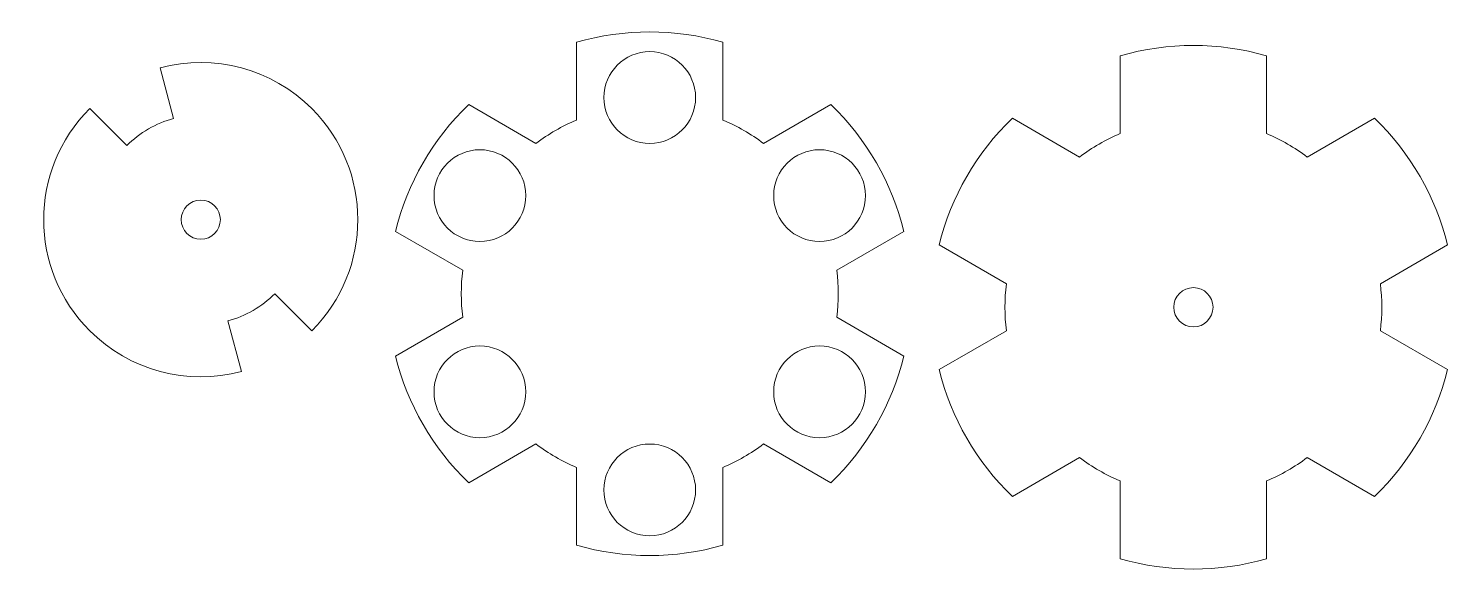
# Model space of a CAD drawing. Header units: inches. Extents: x 0.14 to 6.91, y -2.7 to -0.1.
import ezdxf

# ---------------------------------------------------------------- set-up
doc = ezdxf.new("R2010")
doc.units = ezdxf.units.IN
doc.header["$MEASUREMENT"] = 0
doc.layers.add('Layer 1', color=7, linetype='Continuous')

# ---------------------------------------------------------------- blocks, each defined once
blk = doc.blocks.new('block 3')
at = {"layer": 'Layer 1', "color": 7, "lineweight": 15, "true_color": 0xffffff}
blk.add_open_spline([(1.0539, -1.0101), (1.0539, -0.9583), (1.0119, -0.9164), (0.9601, -0.9164), (0.9084, -0.9164), (0.8664, -0.9583), (0.8664, -1.0101), (0.8664, -1.0619), (0.9084, -1.1039), (0.9601, -1.1039), (1.0119, -1.1039), (1.0539, -1.0619), (1.0539, -1.0101), (1.0539, -1.0101), (1.0539, -1.0101), (1.0539, -1.0101)], degree=3, knots=[0, 0, 0, 0, 1, 1, 1, 2, 2, 2, 3, 3, 3, 4, 4, 4, 5, 5, 5, 5], dxfattribs=at)
blk = doc.blocks.new('block 4')
at = {"layer": 'Layer 1', "color": 7, "lineweight": 15, "true_color": 0xffffff}
blk.add_open_spline([(1.0896, -1.4931), (1.1743, -1.4704), (1.2516, -1.4257), (1.3137, -1.3637)], degree=3, dxfattribs=at)
blk = doc.blocks.new('block 5')
at = {"layer": 'Layer 1', "color": 7, "lineweight": 15, "true_color": 0xffffff}
blk.add_lwpolyline([(1.1543, -1.7346), (1.0896, -1.4931)], dxfattribs=at)
blk = doc.blocks.new('block 6')
at = {"layer": 'Layer 1', "color": 7, "lineweight": 15, "true_color": 0xffffff}
blk.add_lwpolyline([(0.4298, -0.4798), (0.6066, -0.6566)], dxfattribs=at)
blk = doc.blocks.new('block 7')
at = {"layer": 'Layer 1', "color": 7, "lineweight": 15, "true_color": 0xffffff}
blk.add_open_spline([(0.8307, -0.5271), (0.746, -0.5499), (0.6687, -0.5945), (0.6066, -0.6566)], degree=3, dxfattribs=at)
blk = doc.blocks.new('block 8')
at = {"layer": 'Layer 1', "color": 7, "lineweight": 15, "true_color": 0xffffff}
blk.add_lwpolyline([(0.766, -0.2857), (0.8307, -0.5271)], dxfattribs=at)
blk = doc.blocks.new('block 9')
at = {"layer": 'Layer 1', "color": 7, "lineweight": 15, "true_color": 0xffffff}
blk.add_lwpolyline([(1.4905, -1.5404), (1.3137, -1.3637)], dxfattribs=at)
blk = doc.blocks.new('block 10')
at = {"layer": 'Layer 1', "color": 7, "lineweight": 15, "true_color": 0xffffff}
blk.add_open_spline([(1.4905, -1.5404), (1.7834, -1.2476), (1.7834, -0.7727), (1.4905, -0.4798), (1.301, -0.2903), (1.0248, -0.2163), (0.766, -0.2857)], degree=3, knots=[0, 0, 0, 0, 1, 1, 1, 2, 2, 2, 2], dxfattribs=at)
blk = doc.blocks.new('block 11')
at = {"layer": 'Layer 1', "color": 7, "lineweight": 15, "true_color": 0xffffff}
blk.add_open_spline([(0.4298, -0.4798), (0.1369, -0.7727), (0.1369, -1.2476), (0.4298, -1.5404), (0.6193, -1.7299), (0.8954, -1.8039), (1.1543, -1.7346)], degree=3, knots=[0, 0, 0, 0, 1, 1, 1, 2, 2, 2, 2], dxfattribs=at)
blk = doc.blocks.new('block 2')
at = {"layer": 'Layer 1'}
for name in ['block 10', 'block 8', 'block 11', 'block 6', 'block 7', 'block 3', 'block 4', 'block 9', 'block 5']:
    blk.add_blockref(name, (0, 0), dxfattribs=at)
blk = doc.blocks.new('block 13')
at = {"layer": 'Layer 1', "color": 7, "lineweight": 15, "true_color": 0xffffff}
blk.add_open_spline([(2.5121, -0.8954), (2.5121, -0.7744), (2.4141, -0.6764), (2.2931, -0.6764), (2.1722, -0.6764), (2.0741, -0.7744), (2.0741, -0.8954), (2.0741, -1.0163), (2.1722, -1.1144), (2.2931, -1.1144), (2.4141, -1.1144), (2.5121, -1.0163), (2.5121, -0.8954), (2.5121, -0.8954), (2.5121, -0.8954), (2.5121, -0.8954)], degree=3, knots=[0, 0, 0, 0, 1, 1, 1, 2, 2, 2, 3, 3, 3, 4, 4, 4, 5, 5, 5, 5], dxfattribs=at)
blk = doc.blocks.new('block 14')
at = {"layer": 'Layer 1', "color": 7, "lineweight": 15, "true_color": 0xffffff}
blk.add_open_spline([(3.3232, -2.3003), (3.3232, -2.1793), (3.2252, -2.0813), (3.1042, -2.0813), (2.9833, -2.0813), (2.8852, -2.1793), (2.8852, -2.3003), (2.8852, -2.4212), (2.9833, -2.5193), (3.1042, -2.5193), (3.2252, -2.5193), (3.3232, -2.4212), (3.3232, -2.3003), (3.3232, -2.3003), (3.3232, -2.3003), (3.3232, -2.3003)], degree=3, knots=[0, 0, 0, 0, 1, 1, 1, 2, 2, 2, 3, 3, 3, 4, 4, 4, 5, 5, 5, 5], dxfattribs=at)
blk = doc.blocks.new('block 15')
at = {"layer": 'Layer 1', "color": 7, "lineweight": 15, "true_color": 0xffffff}
blk.add_open_spline([(4.1344, -0.8954), (4.1344, -0.7744), (4.0363, -0.6764), (3.9153, -0.6764), (3.7944, -0.6764), (3.6964, -0.7744), (3.6964, -0.8954), (3.6964, -1.0163), (3.7944, -1.1144), (3.9153, -1.1144), (4.0363, -1.1144), (4.1344, -1.0163), (4.1344, -0.8954), (4.1344, -0.8954), (4.1344, -0.8954), (4.1344, -0.8954)], degree=3, knots=[0, 0, 0, 0, 1, 1, 1, 2, 2, 2, 3, 3, 3, 4, 4, 4, 5, 5, 5, 5], dxfattribs=at)
blk = doc.blocks.new('block 16')
at = {"layer": 'Layer 1', "color": 7, "lineweight": 15, "true_color": 0xffffff}
blk.add_open_spline([(3.3232, -0.4271), (3.3232, -0.3061), (3.2252, -0.2081), (3.1042, -0.2081), (2.9833, -0.2081), (2.8852, -0.3061), (2.8852, -0.4271), (2.8852, -0.548), (2.9833, -0.6461), (3.1042, -0.6461), (3.2252, -0.6461), (3.3232, -0.548), (3.3232, -0.4271), (3.3232, -0.4271), (3.3232, -0.4271), (3.3232, -0.4271)], degree=3, knots=[0, 0, 0, 0, 1, 1, 1, 2, 2, 2, 3, 3, 3, 4, 4, 4, 5, 5, 5, 5], dxfattribs=at)
blk = doc.blocks.new('block 17')
at = {"layer": 'Layer 1', "color": 7, "lineweight": 15, "true_color": 0xffffff}
blk.add_open_spline([(4.1344, -1.832), (4.1344, -1.711), (4.0363, -1.613), (3.9153, -1.613), (3.7944, -1.613), (3.6964, -1.711), (3.6964, -1.832), (3.6964, -1.9529), (3.7944, -2.051), (3.9153, -2.051), (4.0363, -2.051), (4.1344, -1.9529), (4.1344, -1.832), (4.1344, -1.832), (4.1344, -1.832), (4.1344, -1.832)], degree=3, knots=[0, 0, 0, 0, 1, 1, 1, 2, 2, 2, 3, 3, 3, 4, 4, 4, 5, 5, 5, 5], dxfattribs=at)
blk = doc.blocks.new('block 18')
at = {"layer": 'Layer 1', "color": 7, "lineweight": 15, "true_color": 0xffffff}
blk.add_open_spline([(2.5121, -1.832), (2.5121, -1.711), (2.4141, -1.613), (2.2931, -1.613), (2.1722, -1.613), (2.0741, -1.711), (2.0741, -1.832), (2.0741, -1.9529), (2.1722, -2.051), (2.2931, -2.051), (2.4141, -2.051), (2.5121, -1.9529), (2.5121, -1.832), (2.5121, -1.832), (2.5121, -1.832), (2.5121, -1.832)], degree=3, knots=[0, 0, 0, 0, 1, 1, 1, 2, 2, 2, 3, 3, 3, 4, 4, 4, 5, 5, 5, 5], dxfattribs=at)
blk = doc.blocks.new('block 19')
at = {"layer": 'Layer 1', "color": 7, "lineweight": 15, "true_color": 0xffffff}
blk.add_lwpolyline([(3.9971, -1.2518), (4.3184, -1.0663)], dxfattribs=at)
blk = doc.blocks.new('block 20')
at = {"layer": 'Layer 1', "color": 7, "lineweight": 15, "true_color": 0xffffff}
blk.add_open_spline([(3.9971, -1.4755), (4.0064, -1.4013), (4.0064, -1.3261), (3.9971, -1.2518)], degree=3, dxfattribs=at)
blk = doc.blocks.new('block 21')
at = {"layer": 'Layer 1', "color": 7, "lineweight": 15, "true_color": 0xffffff}
blk.add_lwpolyline([(4.3184, -1.661), (3.9971, -1.4755)], dxfattribs=at)
blk = doc.blocks.new('block 22')
at = {"layer": 'Layer 1', "color": 7, "lineweight": 15, "true_color": 0xffffff}
blk.add_lwpolyline([(3.6476, -2.081), (3.9688, -2.2665)], dxfattribs=at)
blk = doc.blocks.new('block 23')
at = {"layer": 'Layer 1', "color": 7, "lineweight": 15, "true_color": 0xffffff}
blk.add_open_spline([(3.4538, -2.1929), (3.5228, -2.1638), (3.5879, -2.1262), (3.6476, -2.081)], degree=3, dxfattribs=at)
blk = doc.blocks.new('block 24')
at = {"layer": 'Layer 1', "color": 7, "lineweight": 15, "true_color": 0xffffff}
blk.add_lwpolyline([(3.4538, -2.5638), (3.4538, -2.1929)], dxfattribs=at)
blk = doc.blocks.new('block 25')
at = {"layer": 'Layer 1', "color": 7, "lineweight": 15, "true_color": 0xffffff}
blk.add_lwpolyline([(2.7547, -2.1929), (2.7547, -2.5638)], dxfattribs=at)
blk = doc.blocks.new('block 26')
at = {"layer": 'Layer 1', "color": 7, "lineweight": 15, "true_color": 0xffffff}
blk.add_open_spline([(2.5609, -2.081), (2.6206, -2.1262), (2.6857, -2.1638), (2.7547, -2.1929)], degree=3, dxfattribs=at)
blk = doc.blocks.new('block 27')
at = {"layer": 'Layer 1', "color": 7, "lineweight": 15, "true_color": 0xffffff}
blk.add_lwpolyline([(2.2397, -2.2665), (2.5609, -2.081)], dxfattribs=at)
blk = doc.blocks.new('block 28')
at = {"layer": 'Layer 1', "color": 7, "lineweight": 15, "true_color": 0xffffff}
blk.add_lwpolyline([(2.2113, -1.4755), (1.8901, -1.661)], dxfattribs=at)
blk = doc.blocks.new('block 29')
at = {"layer": 'Layer 1', "color": 7, "lineweight": 15, "true_color": 0xffffff}
blk.add_open_spline([(2.2113, -1.2518), (2.202, -1.3261), (2.202, -1.4013), (2.2113, -1.4755)], degree=3, dxfattribs=at)
blk = doc.blocks.new('block 30')
at = {"layer": 'Layer 1', "color": 7, "lineweight": 15, "true_color": 0xffffff}
blk.add_lwpolyline([(1.8901, -1.0663), (2.2113, -1.2518)], dxfattribs=at)
blk = doc.blocks.new('block 31')
at = {"layer": 'Layer 1', "color": 7, "lineweight": 15, "true_color": 0xffffff}
blk.add_lwpolyline([(2.5609, -0.6463), (2.2397, -0.4609)], dxfattribs=at)
blk = doc.blocks.new('block 32')
at = {"layer": 'Layer 1', "color": 7, "lineweight": 15, "true_color": 0xffffff}
blk.add_open_spline([(2.7547, -0.5345), (2.6857, -0.5636), (2.6206, -0.6011), (2.5609, -0.6463)], degree=3, dxfattribs=at)
blk = doc.blocks.new('block 33')
at = {"layer": 'Layer 1', "color": 7, "lineweight": 15, "true_color": 0xffffff}
blk.add_lwpolyline([(2.7547, -0.1635), (2.7547, -0.5345)], dxfattribs=at)
blk = doc.blocks.new('block 34')
at = {"layer": 'Layer 1', "color": 7, "lineweight": 15, "true_color": 0xffffff}
blk.add_open_spline([(3.4538, -0.1635), (3.2255, -0.097), (2.983, -0.097), (2.7547, -0.1635)], degree=3, dxfattribs=at)
blk = doc.blocks.new('block 35')
at = {"layer": 'Layer 1', "color": 7, "lineweight": 15, "true_color": 0xffffff}
blk.add_lwpolyline([(3.4538, -0.5345), (3.4538, -0.1635)], dxfattribs=at)
blk = doc.blocks.new('block 36')
at = {"layer": 'Layer 1', "color": 7, "lineweight": 15, "true_color": 0xffffff}
blk.add_open_spline([(3.6476, -0.6463), (3.5879, -0.6011), (3.5228, -0.5636), (3.4538, -0.5345)], degree=3, dxfattribs=at)
blk = doc.blocks.new('block 37')
at = {"layer": 'Layer 1', "color": 7, "lineweight": 15, "true_color": 0xffffff}
blk.add_lwpolyline([(3.9688, -0.4609), (3.6476, -0.6463)], dxfattribs=at)
blk = doc.blocks.new('block 38')
at = {"layer": 'Layer 1', "color": 7, "lineweight": 15, "true_color": 0xffffff}
blk.add_open_spline([(2.2397, -0.4609), (2.0679, -0.6253), (1.9467, -0.8354), (1.8901, -1.0663)], degree=3, dxfattribs=at)
blk = doc.blocks.new('block 39')
at = {"layer": 'Layer 1', "color": 7, "lineweight": 15, "true_color": 0xffffff}
blk.add_open_spline([(1.8901, -1.661), (1.9467, -1.892), (2.0679, -2.102), (2.2397, -2.2665)], degree=3, dxfattribs=at)
blk = doc.blocks.new('block 40')
at = {"layer": 'Layer 1', "color": 7, "lineweight": 15, "true_color": 0xffffff}
blk.add_open_spline([(2.7547, -2.5638), (2.983, -2.6303), (3.2255, -2.6303), (3.4538, -2.5638)], degree=3, dxfattribs=at)
blk = doc.blocks.new('block 41')
at = {"layer": 'Layer 1', "color": 7, "lineweight": 15, "true_color": 0xffffff}
blk.add_open_spline([(3.9688, -2.2665), (4.1405, -2.102), (4.2618, -1.892), (4.3184, -1.661)], degree=3, dxfattribs=at)
blk = doc.blocks.new('block 42')
at = {"layer": 'Layer 1', "color": 7, "lineweight": 15, "true_color": 0xffffff}
blk.add_open_spline([(4.3184, -1.0663), (4.2618, -0.8354), (4.1405, -0.6253), (3.9688, -0.4609)], degree=3, dxfattribs=at)
blk = doc.blocks.new('block 12')
at = {"layer": 'Layer 1'}
for name in ['block 34', 'block 33', 'block 35', 'block 16', 'block 38', 'block 31', 'block 37', 'block 42', 'block 32', 'block 36', 'block 13', 'block 15', 'block 30', 'block 19', 'block 29', 'block 20', 'block 28', 'block 21', 'block 18', 'block 17', 'block 39', 'block 41', 'block 27', 'block 26', 'block 14', 'block 23', 'block 22', 'block 25', 'block 24', 'block 40']:
    blk.add_blockref(name, (0, 0), dxfattribs=at)
blk = doc.blocks.new('block 44')
at = {"layer": 'Layer 1', "color": 7, "lineweight": 15, "true_color": 0xffffff}
blk.add_lwpolyline([(6.05, -0.2282), (6.05, -0.5992)], dxfattribs=at)
blk = doc.blocks.new('block 45')
at = {"layer": 'Layer 1', "color": 7, "lineweight": 15, "true_color": 0xffffff}
blk.add_open_spline([(6.05, -0.2282), (5.8217, -0.1617), (5.5792, -0.1617), (5.3509, -0.2282)], degree=3, dxfattribs=at)
blk = doc.blocks.new('block 46')
at = {"layer": 'Layer 1', "color": 7, "lineweight": 15, "true_color": 0xffffff}
blk.add_open_spline([(5.7942, -1.4284), (5.7942, -1.3766), (5.7523, -1.3346), (5.7005, -1.3346), (5.6487, -1.3346), (5.6067, -1.3766), (5.6067, -1.4284), (5.6067, -1.4801), (5.6487, -1.5221), (5.7005, -1.5221), (5.7523, -1.5221), (5.7942, -1.4801), (5.7942, -1.4284), (5.7942, -1.4284), (5.7942, -1.4284), (5.7942, -1.4284)], degree=3, knots=[0, 0, 0, 0, 1, 1, 1, 2, 2, 2, 3, 3, 3, 4, 4, 4, 5, 5, 5, 5], dxfattribs=at)
blk = doc.blocks.new('block 47')
at = {"layer": 'Layer 1', "color": 7, "lineweight": 15, "true_color": 0xffffff}
blk.add_open_spline([(5.3509, -0.5992), (5.2819, -0.6283), (5.2168, -0.6658), (5.1571, -0.711)], degree=3, dxfattribs=at)
blk = doc.blocks.new('block 48')
at = {"layer": 'Layer 1', "color": 7, "lineweight": 15, "true_color": 0xffffff}
blk.add_lwpolyline([(4.8359, -0.5256), (5.1571, -0.711)], dxfattribs=at)
blk = doc.blocks.new('block 49')
at = {"layer": 'Layer 1', "color": 7, "lineweight": 15, "true_color": 0xffffff}
blk.add_open_spline([(4.8359, -0.5256), (4.6642, -0.69), (4.5429, -0.9001), (4.4864, -1.131)], degree=3, dxfattribs=at)
blk = doc.blocks.new('block 50')
at = {"layer": 'Layer 1', "color": 7, "lineweight": 15, "true_color": 0xffffff}
blk.add_lwpolyline([(5.3509, -0.5992), (5.3509, -0.2282)], dxfattribs=at)
blk = doc.blocks.new('block 51')
at = {"layer": 'Layer 1', "color": 7, "lineweight": 15, "true_color": 0xffffff}
blk.add_open_spline([(4.8076, -1.3165), (4.7983, -1.3908), (4.7983, -1.466), (4.8076, -1.5402)], degree=3, dxfattribs=at)
blk = doc.blocks.new('block 52')
at = {"layer": 'Layer 1', "color": 7, "lineweight": 15, "true_color": 0xffffff}
blk.add_lwpolyline([(4.4864, -1.7257), (4.8076, -1.5402)], dxfattribs=at)
blk = doc.blocks.new('block 53')
at = {"layer": 'Layer 1', "color": 7, "lineweight": 15, "true_color": 0xffffff}
blk.add_open_spline([(4.4864, -1.7257), (4.5429, -1.9567), (4.6642, -2.1667), (4.8359, -2.3312)], degree=3, dxfattribs=at)
blk = doc.blocks.new('block 54')
at = {"layer": 'Layer 1', "color": 7, "lineweight": 15, "true_color": 0xffffff}
blk.add_lwpolyline([(5.1571, -2.1457), (4.8359, -2.3312)], dxfattribs=at)
blk = doc.blocks.new('block 55')
at = {"layer": 'Layer 1', "color": 7, "lineweight": 15, "true_color": 0xffffff}
blk.add_open_spline([(5.1571, -2.1457), (5.2168, -2.1909), (5.2819, -2.2285), (5.3509, -2.2576)], degree=3, dxfattribs=at)
blk = doc.blocks.new('block 56')
at = {"layer": 'Layer 1', "color": 7, "lineweight": 15, "true_color": 0xffffff}
blk.add_lwpolyline([(5.3509, -2.6285), (5.3509, -2.2576)], dxfattribs=at)
blk = doc.blocks.new('block 57')
at = {"layer": 'Layer 1', "color": 7, "lineweight": 15, "true_color": 0xffffff}
blk.add_open_spline([(5.3509, -2.6285), (5.5792, -2.695), (5.8217, -2.695), (6.05, -2.6285)], degree=3, dxfattribs=at)
blk = doc.blocks.new('block 58')
at = {"layer": 'Layer 1', "color": 7, "lineweight": 15, "true_color": 0xffffff}
blk.add_lwpolyline([(6.05, -2.2576), (6.05, -2.6285)], dxfattribs=at)
blk = doc.blocks.new('block 59')
at = {"layer": 'Layer 1', "color": 7, "lineweight": 15, "true_color": 0xffffff}
blk.add_open_spline([(6.05, -2.2576), (6.119, -2.2285), (6.1841, -2.1909), (6.2438, -2.1457)], degree=3, dxfattribs=at)
blk = doc.blocks.new('block 60')
at = {"layer": 'Layer 1', "color": 7, "lineweight": 15, "true_color": 0xffffff}
blk.add_lwpolyline([(6.565, -2.3312), (6.2438, -2.1457)], dxfattribs=at)
blk = doc.blocks.new('block 61')
at = {"layer": 'Layer 1', "color": 7, "lineweight": 15, "true_color": 0xffffff}
blk.add_open_spline([(6.565, -2.3312), (6.7368, -2.1667), (6.858, -1.9567), (6.9146, -1.7257)], degree=3, dxfattribs=at)
blk = doc.blocks.new('block 62')
at = {"layer": 'Layer 1', "color": 7, "lineweight": 15, "true_color": 0xffffff}
blk.add_lwpolyline([(6.5934, -1.5402), (6.9146, -1.7257)], dxfattribs=at)
blk = doc.blocks.new('block 63')
at = {"layer": 'Layer 1', "color": 7, "lineweight": 15, "true_color": 0xffffff}
blk.add_open_spline([(6.5934, -1.5402), (6.6027, -1.466), (6.6027, -1.3908), (6.5934, -1.3165)], degree=3, dxfattribs=at)
blk = doc.blocks.new('block 64')
at = {"layer": 'Layer 1', "color": 7, "lineweight": 15, "true_color": 0xffffff}
blk.add_lwpolyline([(6.9146, -1.131), (6.5934, -1.3165)], dxfattribs=at)
blk = doc.blocks.new('block 65')
at = {"layer": 'Layer 1', "color": 7, "lineweight": 15, "true_color": 0xffffff}
blk.add_open_spline([(6.9146, -1.131), (6.858, -0.9001), (6.7368, -0.69), (6.565, -0.5256)], degree=3, dxfattribs=at)
blk = doc.blocks.new('block 66')
at = {"layer": 'Layer 1', "color": 7, "lineweight": 15, "true_color": 0xffffff}
blk.add_lwpolyline([(6.2438, -0.711), (6.565, -0.5256)], dxfattribs=at)
blk = doc.blocks.new('block 67')
at = {"layer": 'Layer 1', "color": 7, "lineweight": 15, "true_color": 0xffffff}
blk.add_open_spline([(6.2438, -0.711), (6.1841, -0.6658), (6.119, -0.6283), (6.05, -0.5992)], degree=3, dxfattribs=at)
blk = doc.blocks.new('block 68')
at = {"layer": 'Layer 1', "color": 7, "lineweight": 15, "true_color": 0xffffff}
blk.add_lwpolyline([(4.8076, -1.3165), (4.4864, -1.131)], dxfattribs=at)
blk = doc.blocks.new('block 43')
at = {"layer": 'Layer 1'}
for name in ['block 45', 'block 50', 'block 44', 'block 49', 'block 48', 'block 66', 'block 65', 'block 47', 'block 67', 'block 68', 'block 64', 'block 51', 'block 46', 'block 63', 'block 52', 'block 62', 'block 53', 'block 61', 'block 54', 'block 55', 'block 59', 'block 60', 'block 56', 'block 58', 'block 57']:
    blk.add_blockref(name, (0, 0), dxfattribs=at)

msp = doc.modelspace()

# ---------------------------------------------------------------- block references
at = {"layer": 'Layer 1'}
for name in ['block 12', 'block 43', 'block 2']:
    msp.add_blockref(name, (0, 0), dxfattribs=at)

doc.saveas('drawing.dxf')
